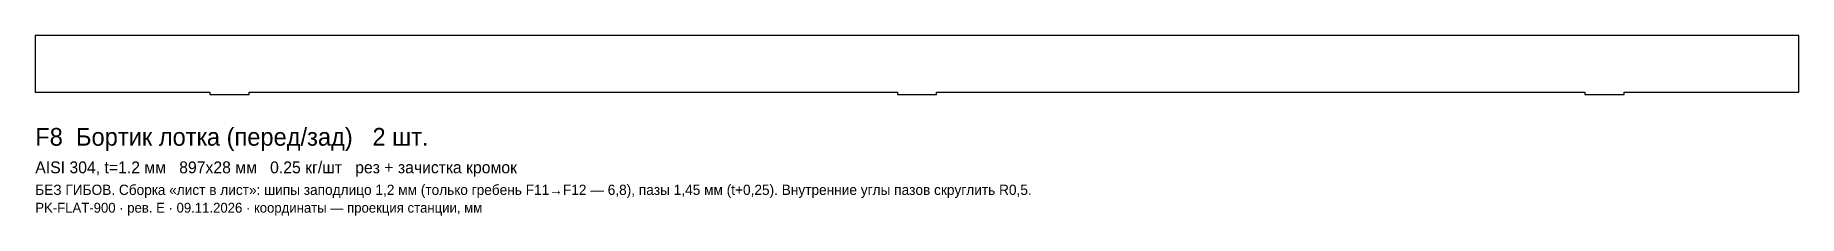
# Model space of a CAD drawing. Header units: millimetres. Extents: x 0 to 898, y -63 to 29.
import ezdxf

# ---------------------------------------------------------------- set-up
doc = ezdxf.new("R2010")
doc.units = ezdxf.units.MM
doc.layers.add('CUT', color=7, linetype='Continuous')
doc.layers.add('INFO', color=3, linetype='Continuous')

msp = doc.modelspace()

# ---------------------------------------------------------------- linework, layer by layer
at = {"layer": 'CUT'}
msp.add_lwpolyline([(88.8, 0), (88.8, -1.2), (108.8, -1.2), (108.8, 0), (438.8, 0), (438.8, -1.2), (458.8, -1.2), (458.8, 0), (788.8, 0), (788.8, -1.2), (808.8, -1.2), (808.8, 0), (897.6, 0), (897.6, 28.8), (0, 28.8), (0, 0)], close=True, dxfattribs=at)

# ---------------------------------------------------------------- texts
at = {"layer": 'INFO'}
for s, height, p in [('F8  Бортик лотка (перед/зад)   2 шт.', 9, (0, -27.2)), ('AISI 304, t=1.2 мм   897x28 мм   0.25 кг/шт   рез + зачистка кромок', 6, (0, -41.2)), ('БЕЗ ГИБОВ. Сборка «лист в лист»: шипы заподлицо 1,2 мм (только гребень F11→F12 — 6,8), пазы 1,45 мм (t+0,25). Внутренние углы пазов скруглить R0,5.', 5.2, (0, -52.2)), ('PK-FLAT-900 · рев. E · 09.11.2026 · координаты — проекция станции, мм', 5, (0, -61.2))]:
    msp.add_text(s, height=height, dxfattribs=at).set_placement(p)

doc.saveas('drawing.dxf')
